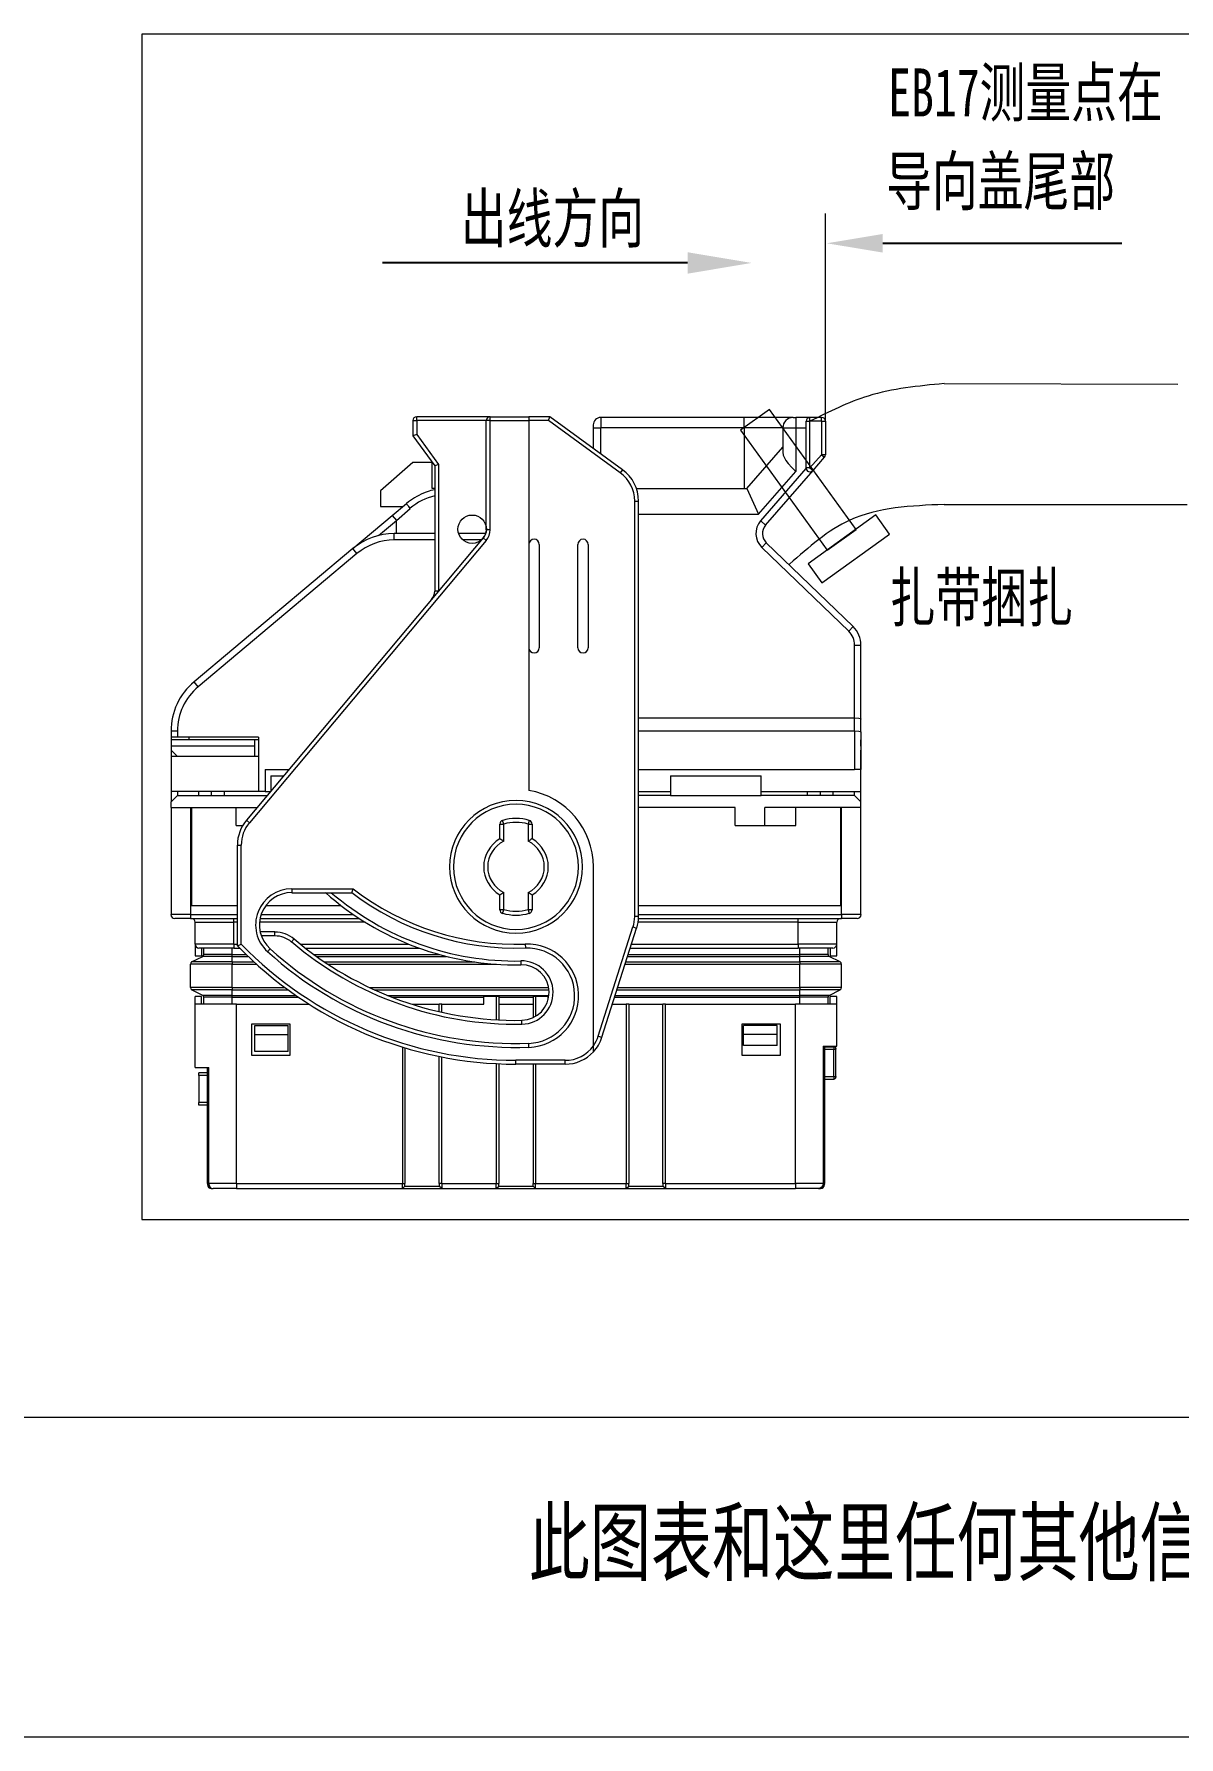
# Model space of a CAD drawing. Header units: inches. Extents: x 47316 to 59086, y 3141 to 11743.
# Drawn here: x 53625.4 to 53697, y 9458.1 to 9564.6 of the extents above; entities that cross this region are included whole.
import ezdxf

# ---------------------------------------------------------------- set-up
doc = ezdxf.new("R2010")
doc.units = ezdxf.units.IN
doc.header["$MEASUREMENT"] = 0
doc.styles.add('MtX_FangSong_GB2312', font='')
doc.styles.get('MtX_FangSong_GB2312').set_extended_font_data('FangSong_GB2312')

msp = doc.modelspace()

# ---------------------------------------------------------------- linework, layer by layer
at = {"color": 0, "lineweight": 15}
for p, q in [((53699.81, 9564.56), (53632.11, 9564.56)), ((53632.11, 9564.56), (53632.11, 9490.44)), ((53674.86, 9540.35), (53674.86, 9553.34)), ((53682.28, 9542.71), (53696.9, 9542.68)), ((53649.06, 9540.39), (53649.06, 9539.44)), ((53649.06, 9540.39), (53649.3, 9540.39)), ((53649.3, 9540.39), (53649.3, 9540.63)), ((53653.89, 9540.63), (53649.3, 9540.63)), ((53649.3, 9540.39), (53649.3, 9539.52)), ((53653.65, 9540.39), (53649.3, 9540.39)), ((53653.65, 9533.57), (53653.65, 9540.39)), ((53653.89, 9540.39), (53653.65, 9540.39)), ((53653.89, 9540.63), (53656.31, 9540.63)), ((53653.89, 9540.39), (53653.89, 9540.63)), ((53653.89, 9533.57), (53653.89, 9540.39)), ((53653.89, 9540.39), (53656.31, 9540.39)), ((53657.62, 9540.63), (53656.31, 9540.63)), ((53656.31, 9540.63), (53656.31, 9540.39)), ((53656.31, 9540.39), (53656.31, 9517.26)), ((53657.54, 9540.39), (53656.31, 9540.39)), ((53657.54, 9540.39), (53657.62, 9540.63)), ((53662.03, 9537.13), (53657.54, 9540.39)), ((53662.17, 9537.32), (53657.62, 9540.63)), ((53660.35, 9539.94), (53660.35, 9540.12)), ((53660.35, 9539.94), (53660.81, 9539.94)), ((53660.35, 9538.65), (53660.35, 9539.94)), ((53669.78, 9540.59), (53660.81, 9540.59)), ((53660.81, 9540.59), (53660.81, 9539.94)), ((53669.78, 9539.94), (53660.81, 9539.94)), ((53660.81, 9538.31), (53660.81, 9539.94)), ((53672.84, 9540.59), (53669.78, 9540.59)), ((53669.78, 9539.94), (53669.78, 9540.59)), ((53672.2, 9539.94), (53669.78, 9539.94)), ((53669.78, 9539.94), (53669.78, 9536.15)), ((53672.2, 9539.94), (53673.01, 9539.94)), ((53672.2, 9539.94), (53672.2, 9538.41)), ((53672.84, 9540.59), (53673.01, 9540.59)), ((53673.89, 9540.59), (53673.01, 9540.59)), ((53673.01, 9540.59), (53673.01, 9539.94)), ((53673.01, 9539.94), (53673.01, 9537.21)), ((53673.01, 9539.94), (53673.65, 9539.94)), ((53673.65, 9537.43), (53673.65, 9540.35)), ((53673.65, 9540.35), (53673.89, 9540.35)), ((53674.62, 9540.59), (53673.89, 9540.59)), ((53673.89, 9540.35), (53673.89, 9540.59)), ((53673.89, 9537.43), (53673.89, 9540.35)), ((53674.62, 9540.35), (53673.89, 9540.35)), ((53674.62, 9540.35), (53674.62, 9540.59)), ((53674.62, 9540.35), (53674.86, 9540.35)), ((53674.62, 9540.35), (53674.62, 9538.26)), ((53674.86, 9540.35), (53674.86, 9538.26)), ((53649.3, 9539.52), (53649.06, 9539.44)), ((53649.06, 9539.44), (53650.43, 9537.56)), ((53649.3, 9539.52), (53650.67, 9537.64)), ((53669.95, 9536.15), (53672.2, 9538.74)), ((53649.06, 9537.77), (53647.04, 9536.01)), ((53650.27, 9537.77), (53649.06, 9537.77)), ((53650.27, 9536.15), (53650.27, 9537.77)), ((53650.67, 9537.64), (53650.43, 9537.56)), ((53650.67, 9537.64), (53650.67, 9529.73)), ((53672.2, 9538.41), (53672.22, 9538.24)), ((53672.22, 9538.24), (53672.29, 9538.07)), ((53672.29, 9538.07), (53672.39, 9537.9)), ((53672.39, 9537.9), (53672.53, 9537.72)), ((53672.53, 9537.72), (53672.75, 9537.47)), ((53673.89, 9537.43), (53674.62, 9538.26)), ((53674.08, 9537.27), (53674.8, 9538.1)), ((53674.86, 9538.26), (53674.62, 9538.26)), ((53674.62, 9538.26), (53674.8, 9538.1)), ((53650.43, 9537.56), (53650.43, 9529.73)), ((53662.17, 9537.32), (53662.03, 9537.13)), ((53670.68, 9534.54), (53673.01, 9537.21)), ((53670.81, 9534.12), (53673.65, 9537.39)), ((53671.11, 9533.86), (53674.08, 9537.27)), ((53672.75, 9537.47), (53673.01, 9537.21)), ((53673.89, 9537.43), (53673.65, 9537.43)), ((53673.89, 9537.43), (53674.08, 9537.27)), ((53647.04, 9536.01), (53647.04, 9535.02)), ((53650.43, 9536.15), (53650.27, 9536.15)), ((53663.04, 9536.15), (53669.95, 9536.15)), ((53669.95, 9536.15), (53670.68, 9534.54)), ((53645.31, 9532.39), (53647.77, 9534.46)), ((53647.04, 9535.02), (53648.45, 9535.02)), ((53647.77, 9534.46), (53648.67, 9535.21)), ((53647.77, 9534.46), (53648.03, 9534.15)), ((53648.03, 9534.15), (53648.89, 9534.9)), ((53662.93, 9535.36), (53663.17, 9535.36)), ((53662.93, 9509.39), (53662.93, 9535.36)), ((53663.17, 9509.39), (53663.17, 9535.36)), ((53663.17, 9534.54), (53670.68, 9534.54)), ((53682.28, 9535.15), (53697.48, 9535.15)), ((53646.91, 9533.21), (53648.03, 9534.15)), ((53648.03, 9533.33), (53648.03, 9534.15)), ((53653.89, 9533.57), (53653.65, 9533.57)), ((53670.81, 9534.12), (53671.11, 9533.86)), ((53645.31, 9532.39), (53635.38, 9524.06)), ((53653.46, 9533.06), (53638.66, 9515.41)), ((53653.65, 9532.9), (53638.84, 9515.25)), ((53645.56, 9532.08), (53645.31, 9532.39)), ((53650.43, 9533.33), (53647.9, 9533.33)), ((53647.9, 9532.93), (53647.9, 9533.33)), ((53650.43, 9532.93), (53647.9, 9532.93)), ((53653.61, 9533.33), (53651.92, 9533.33)), ((53653.34, 9532.93), (53652.19, 9532.93)), ((53653.46, 9533.06), (53653.65, 9532.9)), ((53656.96, 9532.65), (53656.96, 9526.19)), ((53659.38, 9526.19), (53659.38, 9532.65)), ((53660.02, 9532.65), (53660.02, 9526.19)), ((53670.88, 9532.46), (53671.16, 9532.75)), ((53676.31, 9527.22), (53670.88, 9532.46)), ((53676.59, 9527.51), (53671.16, 9532.75)), ((53645.56, 9532.08), (53635.64, 9523.75)), ((53650.67, 9529.73), (53650.43, 9529.73)), ((53676.31, 9527.22), (53676.59, 9527.51)), ((53676.68, 9521.8), (53676.68, 9526.35)), ((53676.68, 9526.35), (53677.08, 9526.35)), ((53677.08, 9521.73), (53677.08, 9526.35)), ((53635.64, 9523.75), (53635.38, 9524.06)), ((53663.17, 9521.8), (53676.68, 9521.8)), ((53676.68, 9521.8), (53676.94, 9521.78)), ((53676.68, 9520.99), (53676.68, 9521.8)), ((53676.94, 9521.78), (53677.04, 9521.76)), ((53677.04, 9521.76), (53677.07, 9521.75)), ((53677.07, 9521.75), (53677.07, 9521.74)), ((53677.07, 9521.74), (53677.08, 9521.73)), ((53677.08, 9520.92), (53677.08, 9521.73)), ((53677.08, 9521.73), (53677.08, 9521.73)), ((53634.34, 9520.97), (53633.94, 9520.97)), ((53633.94, 9520.97), (53633.94, 9520.59)), ((53634.34, 9520.59), (53633.94, 9520.59)), ((53633.94, 9520.59), (53633.94, 9520.43)), ((53634.34, 9520.97), (53634.34, 9520.59)), ((53639.42, 9520.59), (53634.34, 9520.59)), ((53635.07, 9520.43), (53635.07, 9520.59)), ((53639.42, 9520.59), (53639.42, 9517.2)), ((53663.17, 9520.99), (53676.68, 9520.99)), ((53676.68, 9520.99), (53676.94, 9520.98)), ((53676.68, 9520.99), (53676.68, 9518.57)), ((53676.94, 9520.98), (53677.04, 9520.96)), ((53677.04, 9520.96), (53677.07, 9520.94)), ((53677.07, 9520.94), (53677.07, 9520.94)), ((53677.07, 9520.94), (53677.08, 9520.93)), ((53677.08, 9520.93), (53677.08, 9520.92)), ((53677.08, 9520.92), (53677.08, 9518.57)), ((53639.18, 9520.43), (53633.94, 9520.43)), ((53633.94, 9520.43), (53633.94, 9520.03)), ((53633.94, 9520.03), (53633.94, 9519.78)), ((53639.18, 9520.03), (53633.94, 9520.03)), ((53633.94, 9519.78), (53633.94, 9519.38)), ((53634.34, 9519.38), (53633.94, 9519.78)), ((53639.42, 9520.43), (53639.18, 9520.43)), ((53639.18, 9520.03), (53639.18, 9520.43)), ((53639.18, 9519.38), (53639.18, 9520.03)), ((53677.08, 9520.03), (53677.08, 9520.43)), ((53677.08, 9520.03), (53677.08, 9519.78)), ((53677.08, 9516.56), (53677.08, 9519.78)), ((53634.34, 9519.38), (53633.94, 9519.38)), ((53633.94, 9519.38), (53633.94, 9517.2)), ((53639.18, 9519.38), (53634.34, 9519.38)), ((53639.42, 9519.38), (53639.18, 9519.38)), ((53639.82, 9518.57), (53641.31, 9518.57)), ((53639.82, 9518.57), (53639.82, 9517.2)), ((53663.17, 9518.57), (53676.68, 9518.57)), ((53677.08, 9518.57), (53676.68, 9518.57)), ((53677.08, 9517.2), (53677.08, 9518.57)), ((53640.19, 9518.17), (53640.97, 9518.17)), ((53640.19, 9518.17), (53640.19, 9517.23)), ((53665.18, 9518.17), (53665.18, 9516.96)), ((53665.18, 9518.17), (53670.83, 9518.17)), ((53670.83, 9516.96), (53670.83, 9518.17)), ((53633.94, 9517.2), (53633.94, 9516.56)), ((53639.42, 9517.2), (53633.94, 9517.2)), ((53633.94, 9516.56), (53634.34, 9516.96)), ((53633.94, 9516.2), (53633.94, 9516.56)), ((53634.34, 9517.2), (53634.34, 9516.96)), ((53634.34, 9516.96), (53639.96, 9516.96)), ((53635.67, 9516.96), (53635.67, 9517.2)), ((53636.48, 9516.96), (53636.48, 9517.2)), ((53637.28, 9516.96), (53637.28, 9517.2)), ((53639.82, 9517.2), (53639.42, 9517.2)), ((53639.82, 9517.2), (53640.16, 9517.2)), ((53663.17, 9517.2), (53665.18, 9517.2)), ((53665.18, 9516.96), (53663.17, 9516.96)), ((53665.18, 9516.96), (53670.83, 9516.96)), ((53670.83, 9517.2), (53677.08, 9517.2)), ((53676.68, 9516.96), (53670.83, 9516.96)), ((53673.73, 9516.96), (53673.73, 9517.2)), ((53674.54, 9516.96), (53674.54, 9517.2)), ((53675.34, 9516.96), (53675.34, 9517.2)), ((53676.68, 9516.96), (53676.68, 9517.2)), ((53676.68, 9516.96), (53677.08, 9516.56)), ((53677.08, 9516.2), (53677.08, 9516.56)), ((53633.94, 9516.2), (53639.32, 9516.2)), ((53633.94, 9516.2), (53633.94, 9509.5)), ((53635.15, 9516.2), (53635.15, 9509.5)), ((53635.23, 9516.2), (53635.23, 9510.07)), ((53638.01, 9515.07), (53638.01, 9516.2)), ((53638.84, 9515.25), (53638.66, 9515.41)), ((53654.74, 9515.16), (53654.67, 9515.39)), ((53656.34, 9515.39), (53656.27, 9515.16)), ((53669.22, 9516.2), (53663.17, 9516.2)), ((53669.22, 9515.07), (53669.22, 9516.2)), ((53677.08, 9516.2), (53671.07, 9516.2)), ((53671.07, 9515.07), (53671.07, 9516.2)), ((53673.01, 9515.07), (53673.01, 9516.2)), ((53675.79, 9516.2), (53675.79, 9510.07)), ((53675.87, 9509.5), (53675.87, 9516.2)), ((53677.08, 9509.5), (53677.08, 9516.2)), ((53638.01, 9515.07), (53638.42, 9515.07)), ((53654.5, 9514.23), (53654.5, 9515.16)), ((53654.5, 9515.16), (53654.74, 9515.16)), ((53654.74, 9514.09), (53654.74, 9515.16)), ((53656.27, 9515.16), (53656.27, 9514.09)), ((53656.27, 9515.16), (53656.52, 9515.16)), ((53656.52, 9515.16), (53656.52, 9514.23)), ((53669.22, 9515.07), (53671.07, 9515.07)), ((53671.07, 9515.07), (53673.01, 9515.07)), ((53638.09, 9507.55), (53638.09, 9513.85)), ((53638.09, 9513.85), (53638.33, 9513.85)), ((53638.33, 9507.65), (53638.33, 9513.85)), ((53660.35, 9501.3), (53660.35, 9512.49)), ((53641.49, 9511.11), (53645.32, 9511.11)), ((53641.49, 9511.11), (53641.49, 9510.87)), ((53645.24, 9510.87), (53645.32, 9511.11)), ((53635.23, 9510.07), (53638.09, 9510.07)), ((53639.88, 9510.07), (53644.57, 9510.07)), ((53641.49, 9510.87), (53645.24, 9510.87)), ((53654.5, 9509.81), (53654.5, 9510.74)), ((53654.74, 9509.81), (53654.74, 9510.89)), ((53656.27, 9510.89), (53656.27, 9509.81)), ((53656.52, 9510.74), (53656.52, 9509.81)), ((53663.17, 9510.07), (53675.79, 9510.07)), ((53635.15, 9509.5), (53633.94, 9509.5)), ((53635.15, 9509.26), (53634.18, 9509.26)), ((53634.18, 9509.26), (53634.19, 9509.26)), ((53635.15, 9509.5), (53635.15, 9509.26)), ((53635.15, 9509.5), (53638.09, 9509.5)), ((53635.15, 9509.26), (53638.09, 9509.26)), ((53635.45, 9507.65), (53635.45, 9509.02)), ((53635.45, 9509.02), (53637.87, 9509.02)), ((53637.87, 9509.02), (53637.87, 9509.26)), ((53637.87, 9507.65), (53637.87, 9509.02)), ((53638.09, 9509.02), (53637.87, 9509.02)), ((53646.09, 9509.02), (53639.48, 9509.02)), ((53639.51, 9509.26), (53645.71, 9509.26)), ((53639.58, 9509.5), (53645.35, 9509.5)), ((53654.74, 9509.81), (53654.5, 9509.81)), ((53654.67, 9509.58), (53654.74, 9509.81)), ((53656.52, 9509.81), (53656.27, 9509.81)), ((53656.27, 9509.81), (53656.34, 9509.58)), ((53663.17, 9509.39), (53662.93, 9509.39)), ((53673.15, 9509.02), (53663.14, 9509.02)), ((53663.16, 9509.26), (53675.87, 9509.26)), ((53663.17, 9509.5), (53675.87, 9509.5)), ((53673.15, 9509.02), (53673.15, 9509.26)), ((53673.15, 9507.65), (53673.15, 9509.02)), ((53673.15, 9509.02), (53675.57, 9509.02)), ((53675.57, 9507.65), (53675.57, 9509.02)), ((53677.08, 9509.5), (53675.87, 9509.5)), ((53675.87, 9509.5), (53675.87, 9509.26)), ((53676.84, 9509.26), (53675.87, 9509.26)), ((53640.44, 9508.42), (53639.52, 9508.42)), ((53640.44, 9508.17), (53639.59, 9508.17)), ((53640.44, 9508.17), (53640.44, 9508.42)), ((53641.48, 9507.79), (53641.64, 9507.98)), ((53660.65, 9501.91), (53662.82, 9508.73)), ((53660.88, 9501.83), (53663.05, 9508.66)), ((53662.82, 9508.73), (53663.05, 9508.66)), ((53635.23, 9506.54), (53635.93, 9506.89)), ((53637.87, 9507.65), (53635.45, 9507.65)), ((53635.45, 9507.65), (53635.45, 9506.92)), ((53635.45, 9506.92), (53635.85, 9506.92)), ((53637.87, 9507.41), (53635.69, 9507.41)), ((53635.85, 9507.41), (53635.85, 9506.92)), ((53637.77, 9506.89), (53635.93, 9506.89)), ((53635.99, 9507), (53635.99, 9507.41)), ((53637.77, 9507), (53635.99, 9507)), ((53637.77, 9507), (53637.77, 9507.41)), ((53637.77, 9507), (53638.64, 9507)), ((53637.77, 9506.89), (53637.77, 9507)), ((53637.77, 9506.89), (53638.75, 9506.89)), ((53637.77, 9506.54), (53637.77, 9506.89)), ((53637.87, 9507.65), (53637.87, 9507.41)), ((53637.87, 9507.65), (53638.09, 9507.65)), ((53637.87, 9507.41), (53638.23, 9507.41)), ((53638.09, 9507.55), (53638.33, 9507.65)), ((53639.97, 9507.18), (53640.14, 9507.36)), ((53642.04, 9507.65), (53648.82, 9507.65)), ((53642.34, 9507.41), (53649.46, 9507.41)), ((53642.88, 9507), (53650.73, 9507)), ((53643.03, 9506.89), (53651.14, 9506.89)), ((53656.09, 9507.66), (53656.1, 9507.42)), ((53662.49, 9506.89), (53673.25, 9506.89)), ((53662.53, 9507), (53673.25, 9507)), ((53662.65, 9507.41), (53673.15, 9507.41)), ((53662.73, 9507.65), (53673.15, 9507.65)), ((53675.57, 9507.65), (53673.15, 9507.65)), ((53673.15, 9507.65), (53673.15, 9507.41)), ((53675.32, 9507.41), (53673.15, 9507.41)), ((53673.25, 9507), (53673.25, 9507.41)), ((53675.02, 9507), (53673.25, 9507)), ((53673.25, 9506.89), (53673.25, 9507)), ((53675.09, 9506.89), (53673.25, 9506.89)), ((53673.25, 9506.54), (53673.25, 9506.89)), ((53675.02, 9507), (53675.02, 9507.41)), ((53675.78, 9506.54), (53675.09, 9506.89)), ((53675.16, 9507.41), (53675.16, 9506.92)), ((53675.16, 9506.92), (53675.57, 9506.92)), ((53675.57, 9506.92), (53675.57, 9507.65)), ((53637.77, 9506.4), (53635.15, 9506.4)), ((53635.15, 9504.95), (53635.15, 9506.4)), ((53637.77, 9506.54), (53635.23, 9506.54)), ((53637.77, 9506.54), (53639.12, 9506.54)), ((53637.77, 9506.54), (53637.77, 9506.4)), ((53637.77, 9506.4), (53639.28, 9506.4)), ((53637.77, 9504.95), (53637.77, 9506.4)), ((53643.54, 9506.54), (53652.94, 9506.54)), ((53643.75, 9506.4), (53654.3, 9506.4)), ((53655.81, 9506.6), (53655.82, 9506.36)), ((53662.33, 9506.4), (53673.25, 9506.4)), ((53662.38, 9506.54), (53673.25, 9506.54)), ((53675.78, 9506.54), (53673.25, 9506.54)), ((53673.25, 9506.54), (53673.25, 9506.4)), ((53675.87, 9506.4), (53673.25, 9506.4)), ((53673.25, 9504.95), (53673.25, 9506.4)), ((53675.87, 9504.95), (53675.87, 9506.4)), ((53637.77, 9504.95), (53635.15, 9504.95)), ((53637.77, 9504.8), (53635.23, 9504.8)), ((53635.93, 9504.45), (53635.23, 9504.8)), ((53637.77, 9504.95), (53641.05, 9504.95)), ((53637.77, 9504.95), (53637.77, 9504.8)), ((53637.77, 9504.8), (53641.24, 9504.8)), ((53637.77, 9504.45), (53637.77, 9504.8)), ((53646.34, 9504.95), (53657.55, 9504.95)), ((53646.65, 9504.8), (53657.57, 9504.8)), ((53661.83, 9504.8), (53673.25, 9504.8)), ((53661.87, 9504.95), (53673.25, 9504.95)), ((53675.87, 9504.95), (53673.25, 9504.95)), ((53673.25, 9504.95), (53673.25, 9504.8)), ((53675.78, 9504.8), (53673.25, 9504.8)), ((53673.25, 9504.45), (53673.25, 9504.8)), ((53675.09, 9504.45), (53675.78, 9504.8)), ((53635.85, 9504.38), (53635.45, 9504.38)), ((53635.45, 9503.9), (53635.45, 9504.38)), ((53638.03, 9503.9), (53635.45, 9503.9)), ((53635.45, 9499.95), (53635.45, 9503.9)), ((53635.85, 9503.9), (53635.85, 9504.38)), ((53637.77, 9504.45), (53635.93, 9504.45)), ((53637.77, 9504.34), (53635.99, 9504.34)), ((53635.99, 9503.9), (53635.99, 9504.34)), ((53637.77, 9504.45), (53641.74, 9504.45)), ((53637.77, 9504.34), (53637.77, 9504.45)), ((53637.77, 9504.34), (53641.89, 9504.34)), ((53637.77, 9503.9), (53637.77, 9504.34)), ((53638.03, 9503.9), (53642.57, 9503.9)), ((53638.03, 9492.69), (53638.03, 9503.9)), ((53647.48, 9504.45), (53657.57, 9504.45)), ((53647.75, 9504.34), (53653.49, 9504.34)), ((53649.01, 9503.9), (53650.71, 9503.9)), ((53650.87, 9503.9), (53650.71, 9503.9)), ((53650.71, 9503.43), (53650.71, 9503.9)), ((53650.87, 9503.9), (53653.49, 9503.9)), ((53650.87, 9503.4), (53650.87, 9503.9)), ((53654.28, 9504.38), (53653.49, 9504.38)), ((53653.49, 9503.9), (53653.49, 9504.38)), ((53654.44, 9504.38), (53654.28, 9504.38)), ((53654.28, 9504.38), (53654.28, 9502.92)), ((53654.44, 9504.38), (53654.44, 9502.92)), ((53654.44, 9504.34), (53656.58, 9504.34)), ((53654.44, 9503.9), (53656.58, 9503.9)), ((53656.74, 9504.38), (53656.58, 9504.38)), ((53656.58, 9504.38), (53656.58, 9503.05)), ((53657.52, 9504.38), (53656.74, 9504.38)), ((53656.74, 9504.38), (53656.74, 9503.14)), ((53657.52, 9504.19), (53657.52, 9504.38)), ((53657.52, 9504.34), (53657.56, 9504.34)), ((53661.54, 9503.9), (53662.4, 9503.9)), ((53661.68, 9504.34), (53673.25, 9504.34)), ((53661.71, 9504.45), (53673.25, 9504.45)), ((53662.56, 9503.9), (53662.4, 9503.9)), ((53662.4, 9503.9), (53662.4, 9492.69)), ((53662.56, 9503.9), (53664.7, 9503.9)), ((53662.56, 9503.9), (53662.56, 9492.69)), ((53664.86, 9503.9), (53664.7, 9503.9)), ((53664.7, 9492.69), (53664.7, 9503.9)), ((53664.86, 9503.9), (53672.99, 9503.9)), ((53664.86, 9492.69), (53664.86, 9503.9)), ((53675.57, 9503.9), (53672.99, 9503.9)), ((53672.99, 9492.69), (53672.99, 9503.9)), ((53675.09, 9504.45), (53673.25, 9504.45)), ((53673.25, 9504.34), (53673.25, 9504.45)), ((53675.02, 9504.34), (53673.25, 9504.34)), ((53673.25, 9503.9), (53673.25, 9504.34)), ((53675.02, 9503.9), (53675.02, 9504.34)), ((53675.57, 9504.38), (53675.16, 9504.38)), ((53675.16, 9503.9), (53675.16, 9504.38)), ((53675.57, 9503.9), (53675.57, 9504.38)), ((53675.57, 9501.28), (53675.57, 9503.9)), ((53641.4, 9502.65), (53638.98, 9502.65)), ((53638.98, 9502.65), (53638.98, 9500.71)), ((53639.18, 9502), (53639.18, 9502.57)), ((53639.18, 9502.57), (53641.27, 9502.57)), ((53641.27, 9502), (53641.27, 9502.57)), ((53641.4, 9500.71), (53641.4, 9502.65)), ((53655.88, 9502.65), (53655.88, 9502.89)), ((53672.04, 9502.65), (53669.62, 9502.65)), ((53669.62, 9502.65), (53669.62, 9500.71)), ((53671.84, 9502.57), (53669.74, 9502.57)), ((53669.74, 9502), (53669.74, 9502.57)), ((53671.84, 9502), (53671.84, 9502.57)), ((53672.04, 9500.71), (53672.04, 9502.65)), ((53639.18, 9500.95), (53639.18, 9502)), ((53639.18, 9502), (53641.27, 9502)), ((53641.27, 9500.95), (53641.27, 9502)), ((53656.31, 9501.21), (53656.31, 9501.45)), ((53660.65, 9501.91), (53660.88, 9501.83)), ((53669.74, 9501.32), (53669.74, 9502)), ((53671.84, 9502), (53669.74, 9502)), ((53671.84, 9501.32), (53671.84, 9502)), ((53638.98, 9500.71), (53641.4, 9500.71)), ((53641.27, 9500.95), (53639.18, 9500.95)), ((53648.41, 9501.21), (53648.41, 9492.69)), ((53648.57, 9501.16), (53648.57, 9492.69)), ((53650.71, 9492.69), (53650.71, 9500.63)), ((53650.87, 9492.69), (53650.87, 9500.6)), ((53658.58, 9500.39), (53655.51, 9500.39)), ((53655.51, 9500.15), (53655.51, 9500.39)), ((53658.58, 9500.15), (53658.58, 9500.39)), ((53660.35, 9500.92), (53660.35, 9501.3)), ((53669.62, 9500.71), (53672.04, 9500.71)), ((53671.84, 9501.32), (53669.74, 9501.32)), ((53674.72, 9501.28), (53675.57, 9501.28)), ((53674.72, 9501.28), (53674.72, 9492.69)), ((53674.8, 9501.28), (53674.8, 9492.69)), ((53674.8, 9501.24), (53675.39, 9501.24)), ((53674.8, 9501.08), (53675.39, 9501.08)), ((53675.39, 9501.24), (53675.39, 9501.08)), ((53675.39, 9501.08), (53675.51, 9501.08)), ((53675.39, 9499.38), (53675.39, 9501.08)), ((53675.51, 9501.12), (53675.51, 9501.08)), ((53675.51, 9499.38), (53675.51, 9501.08)), ((53635.45, 9499.95), (53636.3, 9499.95)), ((53635.67, 9499.45), (53635.67, 9499.61)), ((53636.22, 9499.61), (53635.67, 9499.61)), ((53636.22, 9499.45), (53635.67, 9499.45)), ((53635.67, 9499.45), (53635.67, 9497.75)), ((53636.22, 9492.69), (53636.22, 9499.95)), ((53636.3, 9492.69), (53636.3, 9499.95)), ((53654.28, 9500.18), (53654.28, 9492.69)), ((53654.44, 9500.17), (53654.44, 9492.69)), ((53658.58, 9500.15), (53655.51, 9500.15)), ((53656.58, 9500.15), (53656.58, 9492.69)), ((53656.74, 9500.15), (53656.74, 9492.69)), ((53674.8, 9499.38), (53675.39, 9499.38)), ((53675.39, 9499.38), (53675.51, 9499.38)), ((53675.39, 9499.38), (53675.39, 9499.22)), ((53675.51, 9499.38), (53675.51, 9499.34)), ((53674.8, 9499.22), (53675.39, 9499.22)), ((53635.67, 9497.59), (53635.67, 9497.75)), ((53636.22, 9497.75), (53635.67, 9497.75)), ((53636.22, 9497.59), (53635.67, 9497.59)), ((53636.22, 9492.68), (53636.22, 9492.69)), ((53636.22, 9492.69), (53636.3, 9492.69)), ((53636.22, 9492.68), (53636.22, 9492.61)), ((53636.29, 9492.65), (53636.22, 9492.63)), ((53636.22, 9492.63), (53636.29, 9492.5)), ((53636.23, 9492.61), (53636.22, 9492.61)), ((53636.3, 9492.65), (53636.29, 9492.65)), ((53636.29, 9492.65), (53636.3, 9492.65)), ((53636.29, 9492.5), (53636.43, 9492.39)), ((53636.3, 9492.65), (53636.3, 9492.69)), ((53638.03, 9492.69), (53636.3, 9492.69)), ((53636.3, 9492.65), (53636.37, 9492.47)), ((53636.37, 9492.47), (53636.45, 9492.4)), ((53636.43, 9492.39), (53636.58, 9492.37)), ((53636.45, 9492.4), (53636.58, 9492.37)), ((53636.46, 9492.37), (53636.46, 9492.38)), ((53636.46, 9492.37), (53636.58, 9492.37)), ((53638.03, 9492.37), (53636.58, 9492.37)), ((53638.03, 9492.69), (53638.03, 9492.37)), ((53638.03, 9492.69), (53648.41, 9492.69)), ((53638.03, 9492.37), (53648.41, 9492.37)), ((53648.41, 9492.37), (53648.41, 9492.69)), ((53648.41, 9492.69), (53648.57, 9492.69)), ((53648.41, 9492.37), (53648.57, 9492.53)), ((53648.41, 9492.37), (53650.87, 9492.37)), ((53648.57, 9492.53), (53648.57, 9492.69)), ((53648.57, 9492.53), (53650.71, 9492.53)), ((53650.87, 9492.69), (53650.71, 9492.69)), ((53650.71, 9492.69), (53650.71, 9492.53)), ((53650.87, 9492.37), (53650.71, 9492.53)), ((53650.87, 9492.69), (53650.87, 9492.37)), ((53650.87, 9492.69), (53654.28, 9492.69)), ((53650.87, 9492.37), (53654.28, 9492.37)), ((53654.28, 9492.37), (53654.28, 9492.69)), ((53654.28, 9492.69), (53654.44, 9492.69)), ((53654.28, 9492.37), (53654.44, 9492.53)), ((53654.28, 9492.37), (53656.74, 9492.37)), ((53654.44, 9492.53), (53654.44, 9492.69)), ((53654.44, 9492.53), (53656.58, 9492.53)), ((53656.58, 9492.53), (53656.58, 9492.69)), ((53656.58, 9492.69), (53656.74, 9492.69)), ((53656.58, 9492.53), (53656.74, 9492.37)), ((53656.74, 9492.37), (53656.74, 9492.69)), ((53656.74, 9492.69), (53662.4, 9492.69)), ((53656.74, 9492.37), (53662.4, 9492.37)), ((53662.4, 9492.69), (53662.56, 9492.69)), ((53662.4, 9492.37), (53662.4, 9492.69)), ((53662.4, 9492.37), (53662.56, 9492.53)), ((53662.4, 9492.37), (53664.86, 9492.37)), ((53662.56, 9492.53), (53662.56, 9492.69)), ((53662.56, 9492.53), (53664.7, 9492.53)), ((53664.7, 9492.69), (53664.7, 9492.53)), ((53664.86, 9492.69), (53664.7, 9492.69)), ((53664.86, 9492.37), (53664.7, 9492.53)), ((53664.86, 9492.69), (53672.99, 9492.69)), ((53664.86, 9492.69), (53664.86, 9492.37)), ((53664.86, 9492.37), (53672.99, 9492.37)), ((53672.99, 9492.69), (53672.99, 9492.37)), ((53674.72, 9492.69), (53672.99, 9492.69)), ((53674.43, 9492.37), (53672.99, 9492.37)), ((53674.58, 9492.39), (53674.43, 9492.37)), ((53674.43, 9492.37), (53674.55, 9492.37)), ((53674.47, 9492.37), (53674.43, 9492.37)), ((53674.62, 9492.45), (53674.47, 9492.37)), ((53674.55, 9492.38), (53674.55, 9492.37)), ((53674.73, 9492.5), (53674.58, 9492.39)), ((53674.68, 9492.54), (53674.62, 9492.45)), ((53674.72, 9492.65), (53674.68, 9492.54)), ((53674.72, 9492.69), (53674.72, 9492.65)), ((53674.8, 9492.69), (53674.72, 9492.69)), ((53674.72, 9492.65), (53674.79, 9492.63)), ((53674.79, 9492.63), (53674.73, 9492.5)), ((53674.8, 9492.61), (53674.79, 9492.61)), ((53674.8, 9492.69), (53674.8, 9492.68)), ((53674.8, 9492.61), (53674.8, 9492.68)), ((53632.11, 9490.44), (53699.81, 9490.44)), ((50267.93, 9478.08), (57367.93, 9478.08)), ((50247.93, 9458.08), (57387.93, 9458.08))]:
    msp.add_line(p, q, dxfattribs=at)
msp.add_line((53678.44, 9551.48), (53693.39, 9551.48))
at = {"color": 7, "lineweight": -2}
msp.add_line((53666.24, 9550.25), (53647.16, 9550.25), dxfattribs=at)
at = {"color": 0, "linetype": 'ByBlock', "lineweight": 15}
for p, q in [((53671.35, 9541.09), (53669.54, 9539.79)), ((53676.77, 9533.59), (53671.35, 9541.09)), ((53669.54, 9539.79), (53674.96, 9532.29)), ((53678, 9534.49), (53673.78, 9531.44)), ((53678.86, 9533.3), (53678, 9534.49)), ((53674.96, 9532.29), (53676.77, 9533.59)), ((53674.64, 9530.25), (53678.86, 9533.3)), ((53673.78, 9531.44), (53674.64, 9530.25))]:
    msp.add_line(p, q, dxfattribs=at)
at = {"color": 0, "lineweight": 15}
msp.add_circle((53652.77, 9533.6), 0.887, dxfattribs=at)
for centre, radius, start, end in [((53649.3, 9540.39), 0.242, 90, 180), ((53653.89, 9540.39), 0.242, 90, 180), ((53660.81, 9540.12), 0.468, 90, 180), ((53672.84, 9539.94), 0.645, 90, 180), ((53673.89, 9540.35), 0.242, 90, 180), ((53674.62, 9540.35), 0.242, 360, 90), ((53674.62, 9538.26), 0.242, 319, 0), ((53660.75, 9535.36), 2.18, 0, 54), ((53660.75, 9535.36), 2.42, 360, 54), ((53673.89, 9537.43), 0.242, 180, 319), ((53651.26, 9532.12), 4.03, 112.4084, 130), ((53651.16, 9532.33), 3.43, 102.2676, 131.2939), ((53651.26, 9532.12), 4.03, 108.8788, 112.4084), ((53651.26, 9532.13), 4.03, 101.9323, 108.8821), ((53652.85, 9533.57), 0.806, 320, 0), ((53652.85, 9533.57), 1.05, 320, 0), ((53671.72, 9533.33), 1.21, 139, 226), ((53671.72, 9533.33), 0.806, 139, 226), ((53647.9, 9529.3), 4.03, 90, 130), ((53647.9, 9529.3), 3.63, 90, 130), ((53656.64, 9532.65), 0.323, 360, 180), ((53659.7, 9532.65), 0.323, 0, 180), ((53649.62, 9529.73), 0.806, 320, 360), ((53675.47, 9526.35), 1.21, 360, 46), ((53675.47, 9526.35), 1.61, 360, 46), ((53656.64, 9526.19), 0.323, 180, 0), ((53659.7, 9526.19), 0.323, 180, 0), ((53637.97, 9520.97), 4.03, 130, 180), ((53637.97, 9520.97), 3.63, 130, 180), ((53655.51, 9512.49), 4.15, 0, 179.9773), ((53655.51, 9512.49), 3.91, 360, 179.9773), ((53655.51, 9512.49), 4.84, 0, 80.4059), ((53640.51, 9513.85), 2.42, 140, 180), ((53640.51, 9513.85), 2.18, 140, 180), ((53654.74, 9515.16), 0.242, 105.9836, 180), ((53655.51, 9512.49), 3.02, 74.0164, 105.9836), ((53655.51, 9512.49), 2.78, 74.0164, 105.9836), ((53656.27, 9515.16), 0.242, 360, 74.0164), ((53655.51, 9512.49), 2.02, 120, 240), ((53650.82, 9507.85), 7.37, 57.838, 60.0346), ((53660.19, 9507.85), 7.37, 119.9652, 122.1624), ((53655.51, 9512.49), 2.02, 300, 60), ((53655.51, 9512.49), 1.77, 115.583, 244.417), ((53655.51, 9512.49), 1.77, 295.583, 64.417), ((53655.51, 9512.49), 4.15, 180, 359.9773), ((53655.51, 9512.49), 3.91, 180, 359.9773), ((53641.49, 9508.86), 2.26, 90, 227.8434), ((53655.51, 9524.34), 16.69, 232.3982, 272), ((53641.49, 9508.86), 2.02, 90, 227.8434), ((53655.51, 9524.34), 17.98, 228.4934, 270.9843), ((53655.51, 9524.34), 17.74, 229.3841, 270.9843), ((53655.51, 9524.34), 16.93, 232.6777, 272), ((53650.82, 9517.13), 7.37, 299.9665, 302.1611), ((53660.2, 9517.13), 7.37, 237.8389, 240.0335), ((53634.18, 9509.5), 0.242, 180, 270), ((53635.21, 9509.02), 0.242, 360, 90), ((53654.74, 9509.81), 0.242, 180, 254.0164), ((53655.51, 9512.49), 3.02, 254.0164, 285.9836), ((53655.51, 9512.49), 2.78, 254.0164, 285.9836), ((53656.27, 9509.81), 0.242, 285.9836, 360), ((53660.75, 9509.39), 2.18, 342.3499, 360), ((53660.75, 9509.39), 2.42, 342.3499, 360), ((53675.81, 9509.02), 0.242, 90, 180), ((53676.84, 9509.5), 0.242, 270, 360), ((53640.44, 9506.56), 1.85, 49.715, 90), ((53640.44, 9506.56), 1.61, 49.715, 90), ((53655.51, 9524.34), 21.69, 229.715, 270.9843), ((53655.51, 9524.34), 21.45, 229.715, 270.9843), ((53635.69, 9507.65), 0.242, 180, 270), ((53635.87, 9507), 0.121, 297.0274, 360), ((53655.51, 9524.34), 24.19, 223.9455, 270), ((53655.51, 9524.34), 23.95, 224.1785, 270), ((53655.51, 9524.34), 23.14, 227.8434, 272), ((53655.51, 9524.34), 22.9, 227.8434, 272), ((53656.2, 9504.43), 3.23, 272, 92), ((53656.2, 9504.43), 2.98, 272.0219, 92), ((53675.14, 9507), 0.121, 180, 242.9726), ((53675.32, 9507.65), 0.242, 270, 360), ((53635.31, 9506.4), 0.161, 117.0274, 180), ((53655.85, 9504.63), 1.98, 270.9843, 90.9843), ((53655.85, 9504.63), 1.73, 271.0221, 90.9843), ((53675.71, 9506.4), 0.161, 360, 62.9726), ((53635.31, 9504.95), 0.161, 180, 242.9726), ((53675.71, 9504.95), 0.161, 297.0274, 360), ((53635.87, 9504.34), 0.121, 360, 62.9726), ((53675.14, 9504.34), 0.121, 117.0274, 180), ((53658.58, 9502.57), 2.18, 324.3374, 342.3499), ((53658.58, 9502.57), 2.42, 316.9886, 342.3499), ((53658.58, 9502.57), 2.18, 270, 324.3374), ((53658.58, 9502.57), 2.42, 270, 316.9886), ((53675.39, 9501.12), 0.121, 360, 90), ((53675.39, 9499.34), 0.121, 270, 360), ((53636.46, 9492.68), 0.244, 180.0289, 190.4873), ((53636.46, 9492.61), 0.242, 180, 270), ((53674.55, 9492.61), 0.242, 270, 360), ((53674.55, 9492.68), 0.242, 349.4477, 0.0006)]:
    msp.add_arc(centre, radius, start, end, dxfattribs=at)
at = {"color": 0, "lineweight": 15, "extrusion": (0, 0, -1)}
for centre, major_axis, ratio, start_param, end_param in [((53648.93, 9534.9), (0.259, -0.309), 0.068112, 1.627887, 3.141593), ((53636.46, 9492.68), (-0.242, 0), 0.166218, 5.490451, 6.283179), ((53674.55, 9492.68), (-0.242, 0), 0.166156, 3.141593, 3.983969)]:
    msp.add_ellipse(centre, major_axis=major_axis, ratio=ratio, start_param=start_param, end_param=end_param, dxfattribs=at)
at = {"color": 0, "linetype": 'ByBlock', "lineweight": 15}
for points in [[(53682.28, 9542.71), (53677.53, 9541.93), (53673.89, 9540.35)], [(53682.28, 9535.15), (53676.39, 9534.17), (53672.62, 9531.42)]]:
    msp.add_spline(points, degree=3, dxfattribs=at)
msp.add_solid([(53678.44, 9550.9), (53674.94, 9551.48), (53678.44, 9552.06)])
at = {"color": 7, "lineweight": -2}
msp.add_solid([(53666.24, 9550.92), (53670.24, 9550.25), (53666.24, 9549.58)], dxfattribs=at)

# ---------------------------------------------------------------- texts
at = {"color": 0, "lineweight": 15, "style": 'MtX_FangSong_GB2312', "width": 0.7}
for s, height, p in [('EB17测量点在', 3, (53678.78, 9559.41)), ('导向盖尾部', 3, (53678.65, 9553.87)), ('出线方向', 3, (53652.06, 9551.54)), ('扎带捆扎', 3, (53678.87, 9527.85)), ('此图表和这里任何其他信息，都是吉利汽车研究院有限公司受著作权保护的机密材料，未经具体书面授权任何人不得以生产、出售或任何其他原因为目的，披露、出借、复制或使用这些材料。', 4, (53656.31, 9468.26))]:
    msp.add_text(s, height=height, dxfattribs=at).set_placement(p)

doc.saveas('drawing.dxf')
